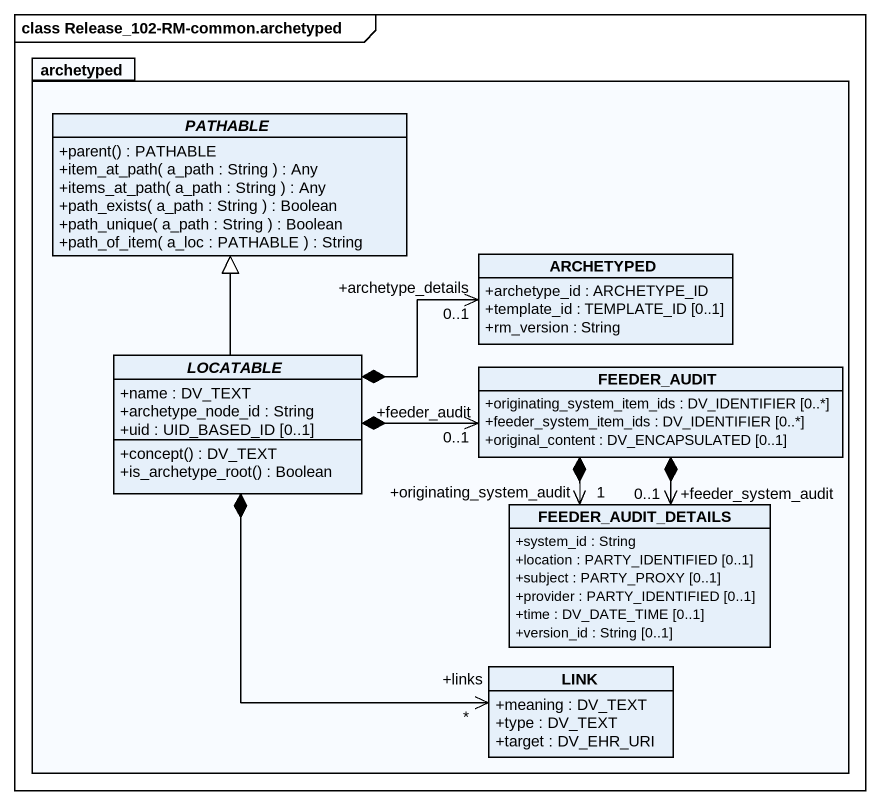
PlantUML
@startuml
mainframe class Release_102-RM-common.archetyped
hide circle
hide empty members
skinparam classAttributeIconSize 0
package archetyped {
  abstract class PATHABLE {
    +parent() : PATHABLE
    +item_at_path( a_path : String ) : Any
    +items_at_path( a_path : String ) : Any
    +path_exists( a_path : String ) : Boolean
    +path_unique( a_path : String ) : Boolean
    +path_of_item( a_loc : PATHABLE ) : String
  }
  class ARCHETYPED {
    +archetype_id : ARCHETYPE_ID
    +template_id : TEMPLATE_ID [0..1]
    +rm_version : String
  }
  abstract class LOCATABLE {
    +name : DV_TEXT
    +archetype_node_id : String
    +uid : UID_BASED_ID [0..1]
    +concept() : DV_TEXT
    +is_archetype_root() : Boolean
  }
  class FEEDER_AUDIT {
    +originating_system_item_ids : DV_IDENTIFIER [0..*]
    +feeder_system_item_ids : DV_IDENTIFIER [0..*]
    +original_content : DV_ENCAPSULATED [0..1]
  }
  class FEEDER_AUDIT_DETAILS {
    +system_id : String
    +location : PARTY_IDENTIFIED [0..1]
    +subject : PARTY_PROXY [0..1]
    +provider : PARTY_IDENTIFIED [0..1]
    +time : DV_DATE_TIME [0..1]
    +version_id : String [0..1]
  }
  class LINK {
    +meaning : DV_TEXT
    +type : DV_TEXT
    +target : DV_EHR_URI
  }
}
LOCATABLE -up-|> PATHABLE
LOCATABLE *-right-> "+archetype_details\n0..1" ARCHETYPED
LOCATABLE *-right-> "+feeder_audit\n0..1" FEEDER_AUDIT
LOCATABLE *--> "+links\n*" LINK
FEEDER_AUDIT_DETAILS "+originating_system_audit\n1" <-up-* FEEDER_AUDIT
FEEDER_AUDIT_DETAILS "+feeder_system_audit\n0..1" <-up-* FEEDER_AUDIT
@enduml
